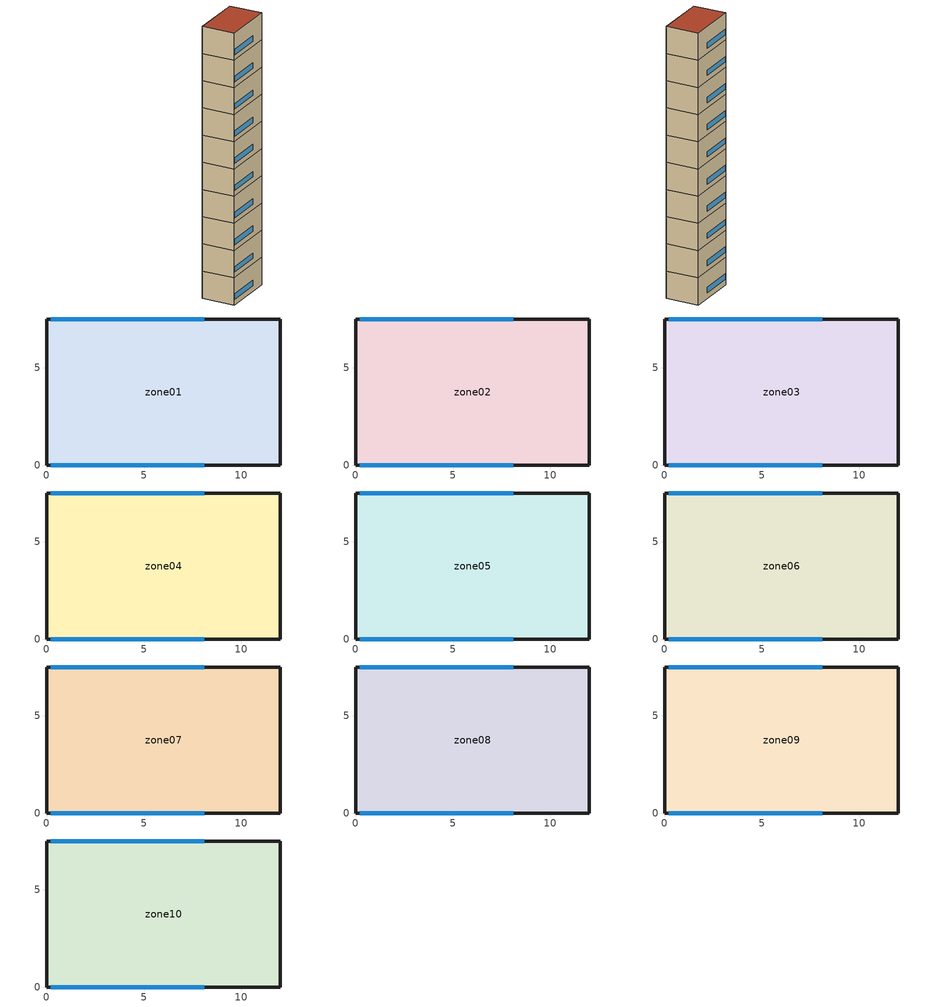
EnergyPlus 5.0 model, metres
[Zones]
zone01
 floor ground (GROUND_FLOOR): 12,7.5 12,0 0,0 0,7.5 z0
 wall outside (EXT_WALL): 12,0 12,7.5 0,7.5 0,0 12,0 z0:6.1
 window (EXT_WINDOW1): 0.2,0 8.1,0 / 8.1,7.5 0.2,7.5 z1.25:2.45
 ceiling to zone02 (ADJ_CEILING): 0,7.5 0,0 12,0 12,7.5 z6.1
zone02
 floor to zone01 (ADJ_CEILING): 12,7.5 12,0 0,0 0,7.5 z6.1
 wall outside (EXT_WALL): 12,0 12,7.5 0,7.5 0,0 12,0 z6.1:12.2
 window (EXT_WINDOW1): 0.2,0 8.1,0 / 8.1,7.5 0.2,7.5 z7.35:8.55
 ceiling to zone03 (ADJ_CEILING): 0,7.5 0,0 12,0 12,7.5 z12.2
zone03
 floor to zone02 (ADJ_CEILING): 12,7.5 12,0 0,0 0,7.5 z12.2
 wall outside (EXT_WALL): 12,0 12,7.5 0,7.5 0,0 12,0 z12.2:18.3
 window (EXT_WINDOW1): 0.2,0 8.1,0 / 8.1,7.5 0.2,7.5 z13.45:14.65
 ceiling to zone04 (ADJ_CEILING): 0,7.5 0,0 12,0 12,7.5 z18.3
zone04
 floor to zone03 (ADJ_CEILING): 12,7.5 12,0 0,0 0,7.5 z18.3
 wall outside (EXT_WALL): 12,0 12,7.5 0,7.5 0,0 12,0 z18.3:24.4
 window (EXT_WINDOW1): 0.2,0 8.1,0 / 8.1,7.5 0.2,7.5 z19.55:20.75
 ceiling to zone05 (ADJ_CEILING): 0,7.5 0,0 12,0 12,7.5 z24.4
zone05
 floor to zone04 (ADJ_CEILING): 12,7.5 12,0 0,0 0,7.5 z24.4
 wall outside (EXT_WALL): 12,0 12,7.5 0,7.5 0,0 12,0 z24.4:30.5
 window (EXT_WINDOW1): 0.2,0 8.1,0 / 8.1,7.5 0.2,7.5 z25.65:26.85
 ceiling to zone06 (ADJ_CEILING): 0,7.5 0,0 12,0 12,7.5 z30.5
zone06
 floor to zone05 (ADJ_CEILING): 12,7.5 12,0 0,0 0,7.5 z30.5
 wall outside (EXT_WALL): 12,0 12,7.5 0,7.5 0,0 12,0 z30.5:36.6
 window (EXT_WINDOW1): 0.2,0 8.1,0 / 8.1,7.5 0.2,7.5 z31.75:32.95
 ceiling to zone07 (ADJ_CEILING): 0,7.5 0,0 12,0 12,7.5 z36.6
zone07
 floor to zone06 (ADJ_CEILING): 12,7.5 12,0 0,0 0,7.5 z36.6
 wall outside (EXT_WALL): 12,0 12,7.5 0,7.5 0,0 12,0 z36.6:42.7
 window (EXT_WINDOW1): 0.2,0 8.1,0 / 8.1,7.5 0.2,7.5 z37.85:39.05
 ceiling to zone08 (ADJ_CEILING): 0,7.5 0,0 12,0 12,7.5 z42.7
zone08
 floor to zone07 (ADJ_CEILING): 12,7.5 12,0 0,0 0,7.5 z42.7
 wall outside (EXT_WALL): 12,0 12,7.5 0,7.5 0,0 12,0 z42.7:48.8
 window (EXT_WINDOW1): 0.2,0 8.1,0 / 8.1,7.5 0.2,7.5 z43.95:45.15
 ceiling to zone09 (ADJ_CEILING): 0,7.5 0,0 12,0 12,7.5 z48.8
zone09
 floor to zone08 (ADJ_CEILING): 12,7.5 12,0 0,0 0,7.5 z48.8
 wall outside (EXT_WALL): 12,0 12,7.5 0,7.5 0,0 12,0 z48.8:54.9
 window (EXT_WINDOW1): 0.2,0 8.1,0 / 8.1,7.5 0.2,7.5 z50.05:51.25
 ceiling to zone10 (ADJ_CEILING): 0,7.5 0,0 12,0 12,7.5 z54.9
zone10
 floor to zone09 (ADJ_CEILING): 12,7.5 12,0 0,0 0,7.5 z54.9
 wall outside (EXT_WALL): 12,0 12,7.5 0,7.5 0,0 12,0 z54.9:61
 window (EXT_WINDOW1): 0.2,0 8.1,0 / 8.1,7.5 0.2,7.5 z56.15:57.35
 roof outside (EXT_ROOF): 0,7.5 0,0 12,0 12,7.5 z61
[Building]
TRNSYS18: North Axis {deg}=0; Terrain=City; Loads Convergence Tolerance Value=0; Temperature Convergence Tolerance Value {deltaC}=0; Solar Distribution=FullInteriorAndExterior; Maximum Number of Warmup Days=0
[Site:Location]
not used: Latitude {deg}=0; Longitude {deg}=0; Time Zone {hr}=0; Elevation {m}=0
[Construction]
GROUND_FLOOR; EXT_WALL; EXT_ROOF; ADJ_CEILING; EXT_WINDOW1: 
[WindowProperty:ShadingControl]
ESHADE=0; ISHADE=INPUT 1*MAX_ISHADE : SHADECNTRL=ISHADE_INTERNAL
[SurfaceProperty:OtherSideCoefficients]
BOUNDARY=IDENTICAL; BOUNDARY=INPUT 1*TBOUNDARY; BOUNDARY=INPUT 1*TBOUNDARY_2; BOUNDARY=INPUT 1*TBOUNDARY_3; BOUNDARY=INPUT 1*TGROUND; BOUNDARY=20; BOUNDARY=15
[Zone] Multiplier=1
zone01; zone02; zone03; zone04; zone05; zone06; zone07; zone08; zone09; zone10
